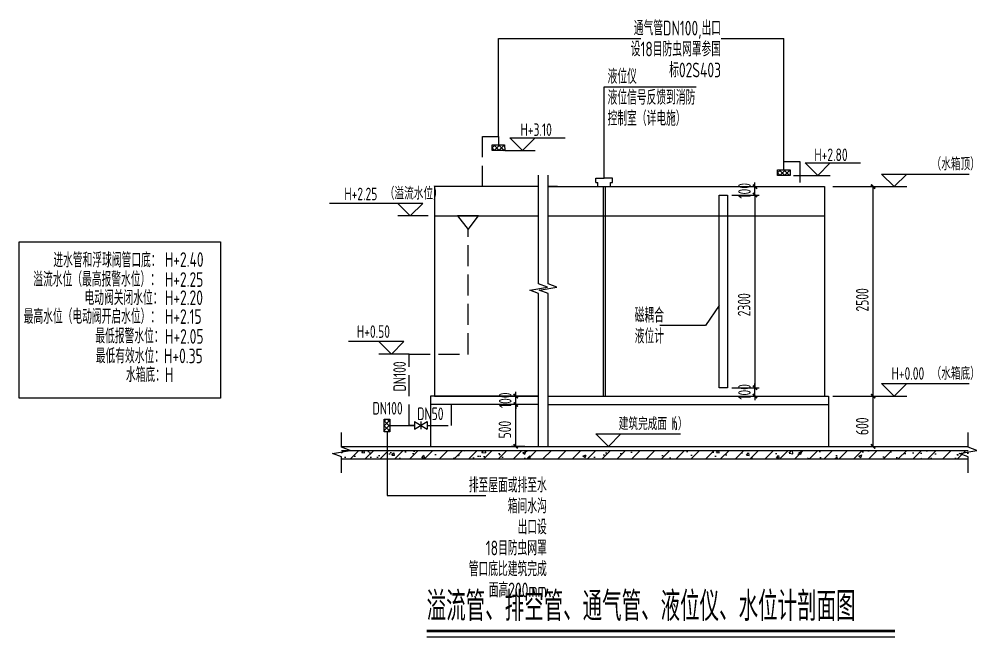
# Model space of a CAD drawing. Extents: x -84241 to 2571207, y -257003 to 1687411.
# Drawn here: x 161923 to 173357, y -94507 to -87135 of the extents above; entities that cross this region are included whole.
import ezdxf
from ezdxf import colors
from ezdxf.entities.mleader import LeaderData, LeaderLine
from ezdxf.math import Vec2, Vec3

# ---------------------------------------------------------------- set-up
doc = ezdxf.new("R2010")
doc.units = 0
doc.header["$LTSCALE"] = 1000
doc.linetypes.add('DASH', pattern=[0.35, 0.25, -0.1])
doc.linetypes.add('DASHED', pattern=[0.75, 0.5, -0.25])
doc.layers.get('0').update_dxf_attribs({"linetype": 'CONTINUOUS'})
doc.layers.get('Defpoints').update_dxf_attribs({"linetype": 'CONTINUOUS'})
for name, color, linetype in [('W-DRAI-DOME-PIPE', 4, 'DASHED'), ('W-EQPM', 40, 'CONTINUOUS'), ('W-FRPT-HYDT-PIPE', 1, 'CONTINUOUS'), ('W-FRPT-NOTE', 60, 'CONTINUOUS'), ('W-NOTE-NAME', 40, 'CONTINUOUS'), ('W-WAST-NOTE', 60, 'CONTINUOUS'), ('W-WSUP-DIMS', 41, 'CONTINUOUS'), ('W-WSUP-EQPM', 40, 'CONTINUOUS'), ('W-WSUP-NOTE', 40, 'CONTINUOUS')]:
    doc.layers.add(name, color=color, linetype=linetype)
doc.styles.add('TH-STYLE3', font='tssdeng.shx', dxfattribs={"width": 0.7, "bigfont": 'tssdchn.shx'})
doc.styles.add('TH-STYLE3_T3', font='tssdeng.shx', dxfattribs={"width": 0.7, "bigfont": 'tssdchn.shx'})
doc.dimstyles.new('_TWT_ARCH&&50', dxfattribs={"dimtxt": 150, "dimasz": 50, "dimexe": 50, "dimexo": 50, "dimgap": 50, "dimtad": 1, "dimdec": 0, "dimrnd": 5, "dimzin": 0, "dimdsep": 46, "dimtxsty": 'TH-STYLE3_T3', "dimblk": 'ARCHTICK', "dimcen": 0.09, "dimclrd": 256, "dimclrt": 256, "dimazin": 2, "dimtfac": 1, "dimtdec": 0, "dimtix": 1, "dimtmove": 2, "dimatfit": 3, "dimfxl": 1, "dimtolj": 1, "dimtzin": 0, "dimarcsym": 0})

# ---------------------------------------------------------------- blocks, each defined once
blk = doc.blocks.new('FL800XDB_W40-机房（表间等）放大图-闸阀')
for p, q in [((0, 90), (0, -90)), ((0, 90), (300, -90)), ((0, -90), (300, 90)), ((150, 90), (150, -90)), ((300, 90), (300, -90))]:
    blk.add_line(p, q)
blk = doc.blocks.new('_None')
blk = doc.blocks.new('_ArchTick')
at = {"color": 0, "linetype": 'ByBlock', "const_width": 0.4}
blk.add_lwpolyline([(-0.5, -0.5), (0.5, 0.5)], dxfattribs=at)
blk = doc.blocks.new('*D671')
at = {"layer": 'Defpoints', "color": 0, "transparency": 16777216}
for p in [(8458.090666279491, 659.29619027389), (8785.11813608036, 659.29619027389), (8458.090666279491, 559.3022567915616)]:
    blk.add_point(p, dxfattribs=at)
at = {"layer": 'W-WSUP-DIMS', "lineweight": -2, "transparency": 16777216}
for p, q in [((8785.11813608036, 659.29619027389), (8785.11813608036, 709.29619027389)), ((8785.11813608036, 559.3022567915616), (8785.11813608036, 659.29619027389)), ((8785.11813608036, 559.3022567915616), (8785.11813608036, 509.3022567915616))]:
    blk.add_line(p, q, dxfattribs=at)
at = {"layer": 'W-WSUP-DIMS', "color": 0, "lineweight": -2, "transparency": 16777216}
for p, q in [((8508.090666279491, 659.29619027389), (8835.11813608036, 659.29619027389)), ((8508.090666279491, 559.3022567915616), (8835.11813608036, 559.3022567915616))]:
    blk.add_line(p, q, dxfattribs=at)
at = {"layer": 'W-WSUP-DIMS', "lineweight": -2, "transparency": 16777216, "xscale": 50, "yscale": 50, "zscale": 50}
for p, rotation in [((8785.11813608036, 659.29619027389), 270), ((8785.11813608036, 559.3022567915616), 90)]:
    blk.add_blockref('_ArchTick', p, dxfattribs=dict(at, rotation=rotation))
at = {"layer": 'W-WSUP-DIMS', "transparency": 16777216, "insert": (8660.118136080358, 609.2992235327232), "char_height": 150, "attachment_point": 5, "rotation": 90, "style": 'TH-STYLE3_T3'}
blk.add_mtext('\\A1;100', dxfattribs=at)
blk = doc.blocks.new('*D672')
at = {"layer": 'Defpoints', "color": 0, "transparency": 16777216}
for p in [(5928.930731732544, -1840.703809726577), (6085.991047599471, -1840.703809726577), (6085.991047599471, -1940.703809726577)]:
    blk.add_point(p, dxfattribs=at)
at = {"layer": 'W-WSUP-DIMS', "lineweight": -2, "transparency": 16777216}
for p, q in [((5928.930731732544, -1840.703809726577), (5928.930731732544, -1790.703809726577)), ((5928.930731732544, -1940.703809726577), (5928.930731732544, -1840.703809726577)), ((5928.930731732544, -1940.703809726577), (5928.930731732544, -1990.703809726577))]:
    blk.add_line(p, q, dxfattribs=at)
at = {"layer": 'W-WSUP-DIMS', "color": 0, "lineweight": -2, "transparency": 16777216}
for p, q in [((6035.991047599471, -1840.703809726577), (5878.930731732544, -1840.703809726577)), ((6035.991047599471, -1940.703809726577), (5878.930731732544, -1940.703809726577))]:
    blk.add_line(p, q, dxfattribs=at)
at = {"layer": 'W-WSUP-DIMS', "lineweight": -2, "transparency": 16777216, "xscale": 50, "yscale": 50, "zscale": 50}
for p, rotation in [((5928.930731732544, -1840.703809726577), 270), ((5928.930731732544, -1940.703809726577), 90)]:
    blk.add_blockref('_ArchTick', p, dxfattribs=dict(at, rotation=rotation))
at = {"layer": 'W-WSUP-DIMS', "transparency": 16777216, "insert": (5803.930731732543, -1890.703809726578), "char_height": 150, "attachment_point": 5, "rotation": 90, "style": 'TH-STYLE3_T3'}
blk.add_mtext('\\A1;100', dxfattribs=at)
blk = doc.blocks.new('*D669')
at = {"layer": 'Defpoints', "color": 0, "transparency": 16777216}
for p in [(8458.084619985024, -1740.709899012524), (8785.112089785907, -1740.709899012524), (8458.084619985024, -1840.703832494853)]:
    blk.add_point(p, dxfattribs=at)
at = {"layer": 'W-WSUP-DIMS', "lineweight": -2, "transparency": 16777216}
for p, q in [((8785.112089785907, -1740.709899012524), (8785.112089785907, -1690.709899012524)), ((8785.112089785907, -1840.703832494852), (8785.112089785907, -1740.709899012524)), ((8785.112089785907, -1840.703832494852), (8785.112089785907, -1890.703832494852))]:
    blk.add_line(p, q, dxfattribs=at)
at = {"layer": 'W-WSUP-DIMS', "color": 0, "lineweight": -2, "transparency": 16777216}
for p, q in [((8508.084619985024, -1740.709899012524), (8835.112089785907, -1740.709899012524)), ((8508.084619985024, -1840.703832494853), (8835.112089785907, -1840.703832494852))]:
    blk.add_line(p, q, dxfattribs=at)
at = {"layer": 'W-WSUP-DIMS', "lineweight": -2, "transparency": 16777216, "xscale": 50, "yscale": 50, "zscale": 50}
for p, rotation in [((8785.112089785907, -1740.709899012524), 270), ((8785.112089785907, -1840.703832494852), 90)]:
    blk.add_blockref('_ArchTick', p, dxfattribs=dict(at, rotation=rotation))
at = {"layer": 'W-WSUP-DIMS', "transparency": 16777216, "insert": (8660.112089785905, -1790.70686575369), "char_height": 150, "attachment_point": 5, "rotation": 90, "style": 'TH-STYLE3_T3'}
blk.add_mtext('\\A1;100', dxfattribs=at)
blk = doc.blocks.new('*U664')
at = {"layer": 'W-FRPT-HYDT-PIPE'}
h = blk.add_hatch(dxfattribs=at)
h.set_pattern_fill('钢筋混凝土', color=8, scale=50)
h.set_pattern_definition([(45, (-254178.2764563606, -2102900.851603552), (-88.38834764831843, 88.38834764831844), []), (49.99999999999999, (-254178.2764563606, -2102900.851603552), (358.6300913003767, -31.37606749129755), [37.5, -412.5]), (355, (-254178.2764563606, -2102900.851603552), (-69.3756668065, 376.0960668500059), [30, -330]), (100.4514, (-254148.3906163606, -2102903.466273552), (289.2546908570108, 344.7197710304768), [31.870095, -350.571056]), (46.18420000000002, (-254178.2764563606, -2102800.851603552), (533.6205243128222, -82.75950716450905), [56.24999999999985, -618.7499999999976]), (96.6356, (-254133.8080838606, -2102807.748257052), (467.3313527743517, 487.0589354502209), [47.805144, -525.8565]), (351.1842, (-254178.2764563606, -2102800.851603552), (467.3309725668136, 487.0593004626623), [45, -495]), (21, (-254128.2764563606, -2102825.851603552), (298.4535260592309, -201.3094453326694), [37.5, -412.5]), (326.0000000000001, (-254128.2764563606, -2102825.851603552), (121.6576659607909, 362.5750225234265), [30, -330]), (71.4514, (-254103.4053398606, -2102842.627406552), (420.111314290745, 161.2652483549762), [31.870095, -350.571056]), (37.50000000000001, (-254178.2764563606, -2102900.851603552), (6.079927658645334, 166.4469269156558), [0, -326, 0, -335, 0, -331.25]), (7.499999999999999, (-254178.2764563606, -2102900.851603552), (131.5347687210743, 197.2058559411801), [0, -191, 0, -318.5, 0, -126.25]), (327.5, (-254289.7764563606, -2102900.851603552), (266.9112180862045, -11.27743586718988), [0, -125, 0, -390, 0, -517.5]), (317.5, (-254339.7764563606, -2102900.851603552), (291.5930846711931, 50.05249116615887), [0, -162.5, 0, -259, 0, -367.5])])
h.paths.add_polyline_path([(4528.798592620005, -2490.703809726576), (3847.360394186428, -2490.703809726576), (3847.360394186428, -2590.703809726576), (4528.798592620005, -2590.703809726576)])
h.paths.add_polyline_path([(11315.05664979166, -2490.703809726576), (4528.798592620005, -2490.703809726576), (4528.798592620005, -2590.703809726576), (11315.05664979166, -2590.703809726576)])
h.paths.add_polyline_path([(11329.6214570264, -2490.703809726576), (11315.05664979166, -2490.703809726576), (11315.05664979166, -2590.703809726576), (11329.6214570264, -2590.703809726576)])
at = {"layer": 'W-WSUP-EQPM'}
h = blk.add_hatch(dxfattribs=at)
h.set_pattern_fill('ANSI37', color=256, scale=24.99999999999999, angle=-270.0002664824264, style=0)
h.set_pattern_definition([(134.999733517566, (547264.5503020164, -384796.1589926613), (-28.06343090033175, -28.06316985574338), []), (224.9997335175659, (547264.5503020164, -384796.1589926613), (28.06316985574338, -28.06343090033175), [])])
h.paths.add_polyline_path([(5796.913966419583, 1092.168958884373), (5646.913969902729, 1092.131620984699), (5646.892637595476, 1159.277521325916), (5796.892634111398, 1159.314859226055)])
h = blk.add_hatch(dxfattribs=at)
h.set_pattern_fill('ANSI37', color=256, scale=24.99999999999999, angle=-270.0002664824264, style=0)
h.set_pattern_definition([(134.999733517566, (550673.9868205643, -385096.1589926636), (-28.06343090033175, -28.06316985574338), []), (224.9997335175659, (550673.9868205643, -385096.1589926636), (28.06316985574338, -28.06343090033175), [])])
h.paths.add_polyline_path([(9206.350484967465, 792.1689588820445), (9056.350488450611, 792.1316209823708), (9056.329156143358, 859.2775213235873), (9206.32915265928, 859.3148592237267)])
h = blk.add_hatch(dxfattribs=at)
h.set_pattern_fill('ANSI37', color=256, scale=24.99999999999999, angle=-180.0002664824264, style=0)
h.set_pattern_definition([(224.9997335175659, (390314.5836549384, 539351.9325228807), (28.06316985574338, -28.06343090033175), []), (314.9997335175659, (390314.5836549384, 539351.9325228807), (28.06343090033175, 28.06316985574338), [])])
h.paths.add_polyline_path([(4426.255703392788, -2115.703812715656), (4426.293041292462, -2265.703809232509), (4359.147140951245, -2265.725141539762), (4359.109803051106, -2115.72514502384)])
at = {"layer": 'W-DRAI-DOME-PIPE', "linetype": 'DASH'}
for p, q in [((5531.110154908907, 659.296190273657), (5531.110154908907, 1259.296190273657)), ((5531.110154908907, 1259.296190273657), (5721.892635853437, 1259.296190273657)), ((5721.892635853437, 1259.296190273657), (5721.892635853437, 1159.296190273657)), ((9131.32915440132, 859.296190273657), (9131.32915440132, 959.296190273657)), ((9131.32915440132, 959.296190273657), (9322.111635345966, 959.296190273657)), ((9322.111635345966, 959.296190273657), (9322.111635345966, 659.296190273657)), ((5360.259039428958, -1340.703809726343), (5360.259039428958, 146.3434075994301)), ((4656.900938870676, -2190.703809727042), (4656.900938870676, -1340.703809726343)), ((4656.900938870676, -1340.703809726343), (5360.259039428958, -1340.703809726343)), ((5160.259039427096, -2190.703809727274), (5160.259039427096, -1840.703809726576)), ((4426.274371095293, -2190.703809727042), (4656.900938870676, -2190.703809727042)), ((4656.900938870676, -2190.703809727042), (4656.900938870676, -2190.703809727274)), ((4656.900938870676, -2190.703809727274), (4721.601230680069, -2190.703809727274)), ((4871.601230680069, -2190.703809727274), (5160.259039427096, -2190.703809727274))]:
    blk.add_line(p, q, dxfattribs=at)
at = {"layer": 'W-DRAI-DOME-PIPE'}
for p, q in [((5721.892635853437, 1259.296190273657), (5721.892635853437, 1159.296190273657)), ((4721.601230680069, -2190.703809727274), (4656.900938870676, -2190.703809727274))]:
    blk.add_line(p, q, dxfattribs=at)
at = {"layer": 'W-EQPM'}
for p, q in [((6885.808453003236, 709.3036490026279), (6910.808452972968, 709.3035332643776)), ((7060.808452986472, 709.3028394891298), (7085.808452881698, 709.3027238030336)), ((4960.259039427328, 659.296190273657), (4960.259039427212, -1840.703809726576)), ((6201.961270390428, 659.296190273657), (4960.259039427328, 659.296190273657)), ((6314.855036052293, 659.296190273657), (9614.295465495321, 659.296190273657)), ((6427.748801713926, 659.296190273657), (6314.855036052293, 659.296190273657)), ((9614.295465495321, 659.296190273657), (9614.295465495437, -1840.703809726576)), ((4960.259039427328, 309.2961902738898), (6201.961270390428, 309.2961902738898)), ((5485.67862942972, 309.2961902738898), (5234.839449428779, 309.2961902738898)), ((5234.839449426916, 309.2961902757525), (5360.259039426979, 146.3434076019912)), ((5360.259039426979, 146.3434076019912), (5485.678629427857, 309.2961902757525)), ((6314.855036052293, 309.2961902738898), (9614.295465495321, 309.2961902734241)), ((4960.259039427212, -1840.703809726576), (6201.961270390457, -1840.703809726343)), ((6314.855036052322, -1840.703809726343), (9614.295465495437, -1840.70380972611))]:
    blk.add_line(p, q, dxfattribs=at)
at = {"layer": 'W-FRPT-NOTE'}
for p, q in [((6973.053630406735, 659.2940230338718), (6973.042002917267, -1840.70597693912)), ((6996.696582228644, 659.2940230338718), (6996.684954739176, -1840.70597693912))]:
    blk.add_line(p, q, dxfattribs=at)
at = {"layer": 'W-NOTE-NAME', "const_width": 35}
blk.add_lwpolyline([(4865.698389046462, -4643.717780339939), (10455.89523944016, -4643.717780339939)], dxfattribs=at)
at = {"layer": 'W-NOTE-NAME'}
blk.add_lwpolyline([(4865.698389046462, -4713.717780339939), (10455.89523944016, -4713.717780339939)], dxfattribs=at)
at = {"layer": 'W-WAST-NOTE'}
for p in [(8379.931901236065, 2428.857360373775, -0.001027117964928641), (9131.32915440132, 959.296190273657)]:
    blk.add_line(p, (9131.32915440132, 2428.857360373775), dxfattribs=at)
blk.add_lwpolyline([(2403.64667881967, -1863.539619297197), (0, -1863.539619297197), (0, 0), (2403.64667881967, 0)], close=True, dxfattribs=at)
at = {"layer": 'W-WSUP-DIMS'}
for p, q in [((6009.908783098159, 1092.131620984699), (5859.908783098159, 1242.131620984699)), ((5859.908783098159, 1242.131620984699), (6520.775841946655, 1242.131620984699)), ((6009.908783098159, 1092.131620984699), (6159.908783098159, 1242.131620984699)), ((5796.913966419583, 1092.131620984699), (6159.908783098159, 1092.131620984699)), ((9535.148057869985, 792.1502949786809), (9385.148057869985, 942.1502949786809)), ((9385.148057869985, 942.1502949786809), (10046.01511671848, 942.1502949786809)), ((9535.148057869985, 792.1502949786809), (9685.148057869985, 942.1502949786809)), ((10447.71820809424, 659.2961902741226), (10297.71820809424, 809.2961902741226)), ((10297.71820809424, 809.2961902741226), (11344.65622083994, 809.2961902741226)), ((10447.71820809424, 659.2961902741226), (10597.71820809424, 809.2961902741226)), ((9244.537552247988, 792.1502949786809), (9685.148057869985, 792.1502949786809)), ((9714.295465495445, 659.2961902734169), (10246.33707023983, 659.2961902734169)), ((10196.33707023984, -1840.70380972659), (10196.33707023983, 659.2961902734169)), ((10234.72339141567, 659.2961902741226), (10597.71820809424, 659.2961902741226)), ((4819.520898129907, 459.2961902738898), (3703.885390176554, 459.2961902738898)), ((4669.520898129907, 309.2961902738898), (4519.520898129907, 459.2961902738898)), ((4669.520898129907, 309.2961902738898), (4819.520898129907, 459.2961902738898)), ((8508.090666279495, 559.3022567915541), (8835.11813608012, 559.3022567915541)), ((8785.11813608012, 559.3022567915541), (8785.118136080127, -1740.709899012538)), ((4882.515714808484, 309.2961902738898), (4519.520898129907, 309.2961902738898)), ((4593.9061221921, -1190.703809726343), (3933.039063343604, -1190.703809726343)), ((4443.9061221921, -1340.703809726343), (4293.9061221921, -1190.703809726343)), ((4443.9061221921, -1340.703809726343), (4593.9061221921, -1190.703809726343)), ((4656.900938870676, -1340.703809726343), (4293.9061221921, -1340.703809726343)), ((10447.71820809424, -1840.703809726343), (10297.71820809424, -1690.703809726343)), ((10297.71820809424, -1690.703809726343), (11344.65622083994, -1690.703809726343)), ((10447.71820809424, -1840.703809726343), (10597.71820809424, -1690.703809726343)), ((8508.084619985028, -1740.709899012538), (8835.118136080127, -1740.709899012538)), ((4910.259039427096, -1840.703809726576), (4910.259039427096, -2440.703809726576)), ((6201.961270390428, -1840.703809726576), (4910.259039427212, -1840.703809726576)), ((6201.961270390428, -1940.703809726576), (4910.259039427212, -1940.703809726576)), ((6035.991047599477, -1940.70380972659), (5878.930731732347, -1940.70380972659)), ((5928.930731732347, -2440.70380972659), (5928.930731732347, -1940.70380972659)), ((6314.855036052293, -1840.703809726576), (9664.295465495437, -1840.703809726576)), ((6314.855036052293, -1940.703809726576), (9664.295465495437, -1940.703809726576)), ((9664.295465495437, -1840.703809726576), (9664.295465495437, -2440.703809726576)), ((9714.295465495445, -1840.70380972659), (10246.33707023983, -1840.70380972659)), ((9714.295465495445, -1840.70380972659), (10246.33707023984, -1840.70380972659)), ((10196.33707023983, -2440.70380972659), (10196.33707023983, -1840.70380972659)), ((10234.72339141567, -1840.703809726343), (10597.71820809424, -1840.703809726343)), ((7035.336874848348, -2440.703809726343), (6885.336874848348, -2290.703809726343)), ((6885.336874848348, -2290.703809726343), (7896.786440862459, -2290.703809726343)), ((7035.336874848348, -2440.703809726343), (7185.336874848348, -2290.703809726343)), ((3847.360394186428, -2440.703809726576), (11329.6214570264, -2440.703809726576)), ((3847.360394186428, -2490.703809726576), (11329.6214570264, -2490.703809726576)), ((6035.991047599477, -2440.70380972659), (5878.930731732347, -2440.70380972659)), ((6827.566394346068, -2440.703809726343), (7185.336874848348, -2440.703809726343)), ((9714.295465495445, -2440.70380972659), (10246.33707023983, -2440.70380972659)), ((3847.360394186428, -2590.703809726576), (11329.6214570264, -2590.703809726576))]:
    blk.add_line(p, q, dxfattribs=at)
for points in [[(6201.961270390399, -2440.703809726576), (6201.961270390544, -614.3276677467511), (6096.961270390428, -576.1107931486913), (6306.961270390428, -539.0821271995665), (6201.961270390544, -501.8276677462854), (6201.961270390369, 795.2631577222492)], [(6314.855036052264, -2440.703809726576), (6314.85503605241, -614.3276677467511), (6209.855036052293, -576.1107931486913), (6419.855036052293, -539.0821271995665), (6314.85503605241, -501.8276677462854), (6314.855036052235, 795.2631577222492)], [(3847.360394186486, -2756.41338046157), (3847.360394186486, -2563.793496534054), (3742.360394186369, -2525.576621935994), (3952.360394186369, -2488.547955986869), (3847.360394186486, -2451.293496533588), (3847.360394186486, -2276.890249667049)], [(11329.6214570264, -2756.41338046157), (11329.6214570264, -2563.793496534054), (11224.62145702628, -2525.576621935994), (11434.62145702628, -2488.547955986869), (11329.6214570264, -2451.293496533588), (11329.6214570264, -2276.890249667049)]]:
    blk.add_lwpolyline(points, dxfattribs=at)
at = {"layer": 'W-WSUP-EQPM'}
for p, q in [((6885.808453003236, 709.3036490026279), (6885.808684286254, 759.3036491213716)), ((6885.808684286254, 759.3036491213716), (6985.808684270189, 759.3031862866483)), ((6910.808221659914, 659.3035332052386), (6910.808452972968, 709.3035332643776)), ((6910.808221659914, 659.3035332052386), (6910.808452972968, 709.3035332643776)), ((7085.808683970303, 759.3027237499482), (6985.808683986135, 759.3031862866483)), ((7060.808221643616, 659.3028394304565), (7060.808452986472, 709.3028394891298)), ((7085.808452881698, 709.3027238700888), (7085.808684254356, 759.3027237499482))]:
    blk.add_line(p, q, dxfattribs=at)
for points in [[(5796.913966419583, 1092.168958884373), (5646.913969902729, 1092.131620984699), (5646.892637595476, 1159.277521325916), (5796.892634111398, 1159.314859226055)], [(9206.350484967465, 792.1689588820445), (9056.350488450611, 792.1316209823708), (9056.329156143358, 859.2775213235873), (9206.32915265928, 859.3148592237267)], [(4426.255703392788, -2115.703812715656), (4426.293041292462, -2265.703809232509), (4359.147140951245, -2265.725141539762), (4359.109803051106, -2115.72514502384)]]:
    blk.add_lwpolyline(points, close=True, dxfattribs=at)
at = {"layer": 'W-WSUP-NOTE'}
blk.add_lwpolyline([(8358.085223345144, 559.2962016577876), (8458.085223344911, 559.2961788895118), (8458.08461998502, -1740.709899012523), (8358.08461998502, -1740.709876244247)], close=True, dxfattribs=at)
at = {"layer": 'W-WSUP-DIMS', "xscale": 50, "yscale": 50, "zscale": 50}
for p, rotation in [((10196.33707023983, 659.2961902734169), 90), ((8785.11813608012, 559.3022567915541), 90), ((8785.118136080127, -1740.709899012538), 270), ((10196.33707023983, -1840.70380972659), 90), ((10196.33707023984, -1840.70380972659), 270), ((5928.930731732347, -1940.70380972659), 90), ((5928.930731732347, -2440.70380972659), 270), ((10196.33707023983, -2440.70380972659), 270)]:
    blk.add_blockref('_ArchTick', p, dxfattribs=dict(at, rotation=rotation))
at = {"layer": 'W-WSUP-EQPM', "xscale": 0.4999999999999999, "yscale": 0.4999999999999999, "zscale": 0.4999999999999999}
blk.add_blockref('FL800XDB_W40-机房（表间等）放大图-闸阀', (4721.601230680069, -2190.703809727274), dxfattribs=at)
at = {"layer": 'W-NOTE-NAME', "color": 7, "style": 'TH-STYLE3', "width": 0.7}
blk.add_text('溢流管、排空管、通气管、液位仪、水位计剖面图', height=350, dxfattribs=at).set_placement((4865.698389046462, -4524.05884446))
at = {"layer": 'W-WAST-NOTE', "style": 'TH-STYLE3', "width": 0.7}
for s, p in [('进水管和浮球阀管口底：', (408.3056729555828, -305.2468455572671)), ('溢流水位（最高报警水位）：', (168.9637859107461, -533.9272165223956)), ('电动阀关闭水位：', (780.4209166669752, -754.7367320538906)), ('最高水位（电动阀开启水位）：', (53.87199331982993, -978.1975721291674)), ('最低报警水位：', (909.737184761907, -1211.748017743084)), ('最低有效水位：H+0.35', (914.4884802829474, -1448.646872393292)), ('水箱底：H', (1275.321290581021, -1673.793877480522))]:
    blk.add_text(s, height=175, dxfattribs=at).set_placement(p)
for tag, p in [('进水管底', (1739.155500347813, -298.7281837845076)), ('溢流水位', (1739.155500347813, -536.7071273322836)), ('电动阀关闭水位', (1739.757821840612, -753.726943440066)), ('最高水位', (1739.757821840612, -978.428648136658)), ('最低报警水位', (1741.084374445112, -1215.886710308594))]:
    blk.add_attdef(tag, p, '', height=175, dxfattribs=at)
at = {"layer": 'W-WSUP-DIMS', "style": 'TH-STYLE3', "width": 0.7}
for s, p in [('（水箱顶）', (10893.12078776909, 854.2961902741226)), ('（溢流水位）', (4365.222039440909, 504.2961902738898)), ('H+0.50', (4032.97232072425, -1145.703809726343)), ('（水箱底）', (10893.12078776909, -1645.703809726343)), ('H+0.00', (10416.58232623062, -1645.703809726343)), ('建筑完成面（', (7158.520238560828, -2245.703809726343)), ('h', (7788.520238560828, -2245.703809726343)), ('）', (7865.251007791609, -2245.703809726343))]:
    blk.add_text(s, height=150, dxfattribs=at).set_placement(p)
for s, rotation, p in [('DN100', 90.00006171516142, (4617.287285227794, -1785.152139248617, -0.0007787944554144328)), ('DN100', 6.171432764823237e-05, (4219.145994678198, -2061.155725626275, -0.0007787944554144328)), ('DN50', 6.171432764823237e-05, (4752.866761996935, -2126.374549081142, -0.0007787944554144328))]:
    blk.add_text(s, height=149.9999999999999, rotation=rotation, dxfattribs=at).set_placement(p)
for tag, p in [('通气管2', (5986.855871678752, 1264.250587161048)), ('通气管1', (9494.704707151497, 964.2692611550301)), ('水箱顶', (10365.40612900332, 841.8638013988348)), ('溢流水位1', (3882.607980234083, 496.9328730829839))]:
    blk.add_attdef(tag, p, '', height=150, dxfattribs=at)
for tag, p in [('液位计高度', (8730.428228768695, -888.4769335433375)), ('水箱高度', (10141.64716292841, -831.3843490628315)), ('水箱底高', (10141.64716292841, -2305.18467539224)), ('基础高度', (5874.240824420922, -2345.613233849126))]:
    blk.add_attdef(tag, p, '', height=150, rotation=90, dxfattribs=at)
at = {"layer": 'W-WSUP-DIMS'}
for p1, p2, distance, picture, middle in [((8458.090666279488, 559.3022567915614), (8458.090666279488, 659.2961902738898), -327.0274698008725, '*D671', (8660.118136080358, 609.2992235327232)), ((8458.08461998502, -1840.703832494852), (8458.08461998502, -1740.709899012523), -327.02746980088705, '*D669', (8660.112089785905, -1790.70686575369)), ((6085.991047599469, -1940.703809726576), (6085.991047599469, -1840.703809726576), 157.06031586692552, '*D672', (5803.930731732543, -1890.703809726578))]:
    dim = blk.add_aligned_dim(p1=p1, p2=p2, distance=distance, dimstyle='_TWT_ARCH&&50', dxfattribs=at)
    dim.commit()
    dim.dimension.update_dxf_attribs({"geometry": picture, "text_midpoint": middle})
at = {"layer": 'W-WAST-NOTE'}
ml = blk.add_multileader_mtext('Standard', dxfattribs=at)
ml.set_content('通气管DN100,出口设18目防虫网罩参国标02S403', color=256, style='TH-STYLE3')
ml.set_leader_properties()
ml.set_arrow_properties(name='NONE')
ml.build(insert=Vec2(0, 0))
ml.multileader.update_dxf_attribs({"text_left_attachment_type": 6, "text_right_attachment_type": 6, "dogleg_length": 100, "arrow_head_size": 75, "scale": 0.5})
ctx = ml.context
ctx.base_point, ctx.scale, ctx.char_height, ctx.arrow_head_size, ctx.landing_gap_size, ctx.plane_origin, ctx.plane_x_axis, ctx.plane_y_axis = Vec3(6327.919154415926, 2428.857360373775, -0.001027117964928641), 0.5, 175, 75, 0.04499999999999999, Vec3(6992.931094130996, 1754.273920438194, -0.001027117964928641), Vec3(1, -2.359223927328458e-16), Vec3(2.359223927328458e-16, 1)
ctx.left_attachment, ctx.right_attachment, ctx.text_align_type = 6, 6, 2
notes = []
notes.append((ctx, [(1, (1, 1, 0), (5721.861466098489, 2428.857360373775, -0.001027117964928641), (1, -2.246940849544923e-16), 606.0576883174363, [(0, [(5721.892635853408, 1259.296190273657, -0.001027117964928641)], 0, [])])]))
ctx.mtext.insert, ctx.mtext.text_direction, ctx.mtext.width, ctx.mtext.defined_height, ctx.mtext.alignment, ctx.mtext.line_spacing_factor, ctx.mtext.flow_direction = Vec3(8379.931901236065, 2638.857360373775, -0.001027117964928641), Vec3(1, -2.359223927328458e-16), 2166.380993110865, 210.0000000000389, 3, 0.8571428571428571, 5
ml = blk.add_multileader_mtext('Standard', dxfattribs=at)
ml.set_content('液位仪\\P液位信号反馈到消防控制室（详电施）', color=256, style='TH-STYLE3')
ml.set_leader_properties()
ml.set_arrow_properties(name='NONE')
ml.build(insert=Vec2(0, 0))
ml.multileader.update_dxf_attribs({"text_left_attachment_type": 6, "text_right_attachment_type": 6, "dogleg_length": 100, "arrow_head_size": 75, "scale": 0.5})
ctx = ml.context
ctx.base_point, ctx.scale, ctx.char_height, ctx.arrow_head_size, ctx.landing_gap_size, ctx.plane_origin, ctx.plane_x_axis, ctx.plane_y_axis = Vec3(7025.792230731109, 1851.266380128975), 0.5, 175, 75, 0.04499999999999999, Vec3(8256.878312018525, 854.2711769423331), Vec3(1, -2.359223927328458e-16), Vec3(2.359223927328458e-16, 1)
ctx.left_attachment, ctx.right_attachment = 6, 6
notes.append((ctx, [(1, (1, 1, 0), (6985.808683986077, 1851.266380128975), (1, -2.246940849544925e-16), 39.98354674503207, [(0, [(6985.808683986135, 759.3031862866483)], 0, [])])]))
ctx.mtext.insert, ctx.mtext.text_direction, ctx.mtext.width, ctx.mtext.line_spacing_factor, ctx.mtext.flow_direction = Vec3(7025.837230731093, 2061.266380128975), Vec3(1, -2.359223927328458e-16), 2092.522779930945, 0.8571428571428571, 5
ml = blk.add_multileader_mtext('Standard', dxfattribs=at)
ml.set_content('磁耦合液位计   ', color=256, style='TH-STYLE3')
ml.set_leader_properties()
ml.set_arrow_properties(name='NONE')
ml.build(insert=Vec2(0, 0))
ml.multileader.update_dxf_attribs({"text_left_attachment_type": 6, "text_right_attachment_type": 6, "dogleg_length": 100, "arrow_head_size": 75, "scale": 0.5})
ctx = ml.context
ctx.base_point, ctx.scale, ctx.char_height, ctx.arrow_head_size, ctx.landing_gap_size, ctx.plane_origin, ctx.plane_x_axis, ctx.plane_y_axis = Vec3(7349.579789789154, -997.9655416680617), 0.5, 175, 75, 0.04499999999999999, Vec3(8052.598293176154, 2621.601649492455), Vec3(1, 2.359223927328458e-16), Vec3(-2.359223927328458e-16, 1)
ctx.left_attachment, ctx.right_attachment = 6, 6
notes.append((ctx, [(1, (1, 1, 0), (8196.235467805178, -997.9655416680616), (-1, -2.246940849544935e-16), 127.9633158112993, [(0, [(8358.0848776684, -758.4219989371522)], 0, [])])]))
ctx.mtext.insert, ctx.mtext.text_direction, ctx.mtext.rotation, ctx.mtext.width, ctx.mtext.defined_height, ctx.mtext.line_spacing_factor, ctx.mtext.flow_direction = Vec3(7349.624789789159, -787.9655416680616), Vec3(1, 2.359223927328458e-16), 2.359223927328458e-16, 825.5115934594455, 353.2811576160992, 0.8571428571428571, 5
ml = blk.add_multileader_mtext('Standard', dxfattribs=at)
ml.set_content('排至屋面或排至水箱间水沟\\P       出口设18目防虫网罩\\P管口底比建筑完成面高200mm', color=256, style='TH-STYLE3')
ml.set_leader_properties()
ml.set_arrow_properties(name='NONE')
ml.build(insert=Vec2(0, 0))
ml.multileader.update_dxf_attribs({"text_left_attachment_type": 6, "text_right_attachment_type": 6, "dogleg_length": 100, "arrow_head_size": 75, "scale": 0.5})
ctx = ml.context
ctx.base_point, ctx.scale, ctx.char_height, ctx.arrow_head_size, ctx.landing_gap_size, ctx.plane_origin, ctx.plane_x_axis, ctx.plane_y_axis = Vec3(4562.42135492852, -3025.791445532639), 0.5, 175, 75, 0.04499999999999999, Vec3(5138.114778162562, 1823.729208180623), Vec3(1, -2.359223927328458e-16), Vec3(2.359223927328458e-16, 1)
ctx.left_attachment, ctx.right_attachment, ctx.text_align_type = 6, 6, 2
notes.append((ctx, [(1, (1, 1, 0), (4392.720091121853, -3025.791445532639), (1, -2.246940849544931e-16), 169.7012638066662, [(0, [(4392.653115416062, -2265.714477832487)], 0, [])])]))
ctx.mtext.insert, ctx.mtext.text_direction, ctx.mtext.width, ctx.mtext.defined_height, ctx.mtext.alignment, ctx.mtext.line_spacing_factor, ctx.mtext.flow_direction = Vec3(6299.725591754686, -2815.791445532639), Vec3(1, -2.359223927328458e-16), 1999.274485042969, 353.2652501345536, 3, 0.8571428571428571, 5
for ctx, leaders in notes:
    for number, flags, end, landing, length, lines in leaders:
        leader = LeaderData()
        leader.index, (leader.has_last_leader_line, leader.has_dogleg_vector, leader.attachment_direction) = number, flags
        leader.last_leader_point, leader.dogleg_vector, leader.dogleg_length = Vec3(end), Vec3(landing), length
        for number, points, colour, breaks in lines:
            line = LeaderLine()
            line.index, line.vertices, line.color, line.breaks = number, Vec3.list(points), colors.encode_raw_color(colour), breaks
            leader.lines.append(line)
        ctx.leaders.append(leader)

msp = doc.modelspace()

# ---------------------------------------------------------------- block references
ref = msp.add_blockref('*U664', (161922.7917511022, -89792.95161867804))
ref.add_attrib('最高水位', 'H+2.15', (163662.5495729428, -90771.3802668147), dxfattribs={"layer": 'W-WAST-NOTE', "height": 175, "style": 'TH-STYLE3', "width": 0.7})
ref.add_attrib('最低报警水位', 'H+2.05', (163663.8761255473, -91008.83832898663), dxfattribs={"layer": 'W-WAST-NOTE', "height": 175, "style": 'TH-STYLE3', "width": 0.7})
ref.add_attrib('电动阀关闭水位', 'H+2.20', (163662.5495729428, -90546.6785621181), dxfattribs={"layer": 'W-WAST-NOTE', "height": 175, "style": 'TH-STYLE3', "width": 0.7})
ref.add_attrib('进水管底', 'H+2.40', (163661.94725145, -90091.67980246255), dxfattribs={"layer": 'W-WAST-NOTE', "height": 175, "style": 'TH-STYLE3', "width": 0.7})
ref.add_attrib('通气管1', 'H+2.80', (171417.4964582537, -88828.68235752301), dxfattribs={"layer": 'W-WSUP-DIMS', "height": 150, "style": 'TH-STYLE3', "width": 0.7})
ref.add_attrib('通气管2', 'H+3.10', (167909.6476227809, -88528.70103151699), dxfattribs={"layer": 'W-WSUP-DIMS', "height": 150, "style": 'TH-STYLE3', "width": 0.7})
ref.add_attrib('水箱底高', '600', (172064.4389140306, -92098.13629407028), dxfattribs={"layer": 'W-WSUP-DIMS', "height": 150, "rotation": 90, "style": 'TH-STYLE3', "width": 0.7})
ref.add_attrib('基础高度', '500', (167797.0325755231, -92138.56485252717), dxfattribs={"layer": 'W-WSUP-DIMS', "height": 150, "rotation": 90, "style": 'TH-STYLE3', "width": 0.7})
ref.add_attrib('水箱高度', '2500', (172064.4389140306, -90624.33596774087), dxfattribs={"layer": 'W-WSUP-DIMS', "height": 150, "rotation": 90, "style": 'TH-STYLE3', "width": 0.7})
ref.add_attrib('液位计高度', '2300', (170653.2199798709, -90681.42855222138), dxfattribs={"layer": 'W-WSUP-DIMS', "height": 150, "rotation": 90, "style": 'TH-STYLE3', "width": 0.7})
ref.add_attrib('溢流水位', 'H+2.25', (163661.94725145, -90329.65874601032), dxfattribs={"layer": 'W-WAST-NOTE', "height": 175, "style": 'TH-STYLE3', "width": 0.7})
ref.add_attrib('溢流水位1', 'H+2.25', (165805.3997313363, -89296.01874559505), dxfattribs={"layer": 'W-WSUP-DIMS', "height": 150, "style": 'TH-STYLE3', "width": 0.7})

doc.saveas('drawing.dxf')
